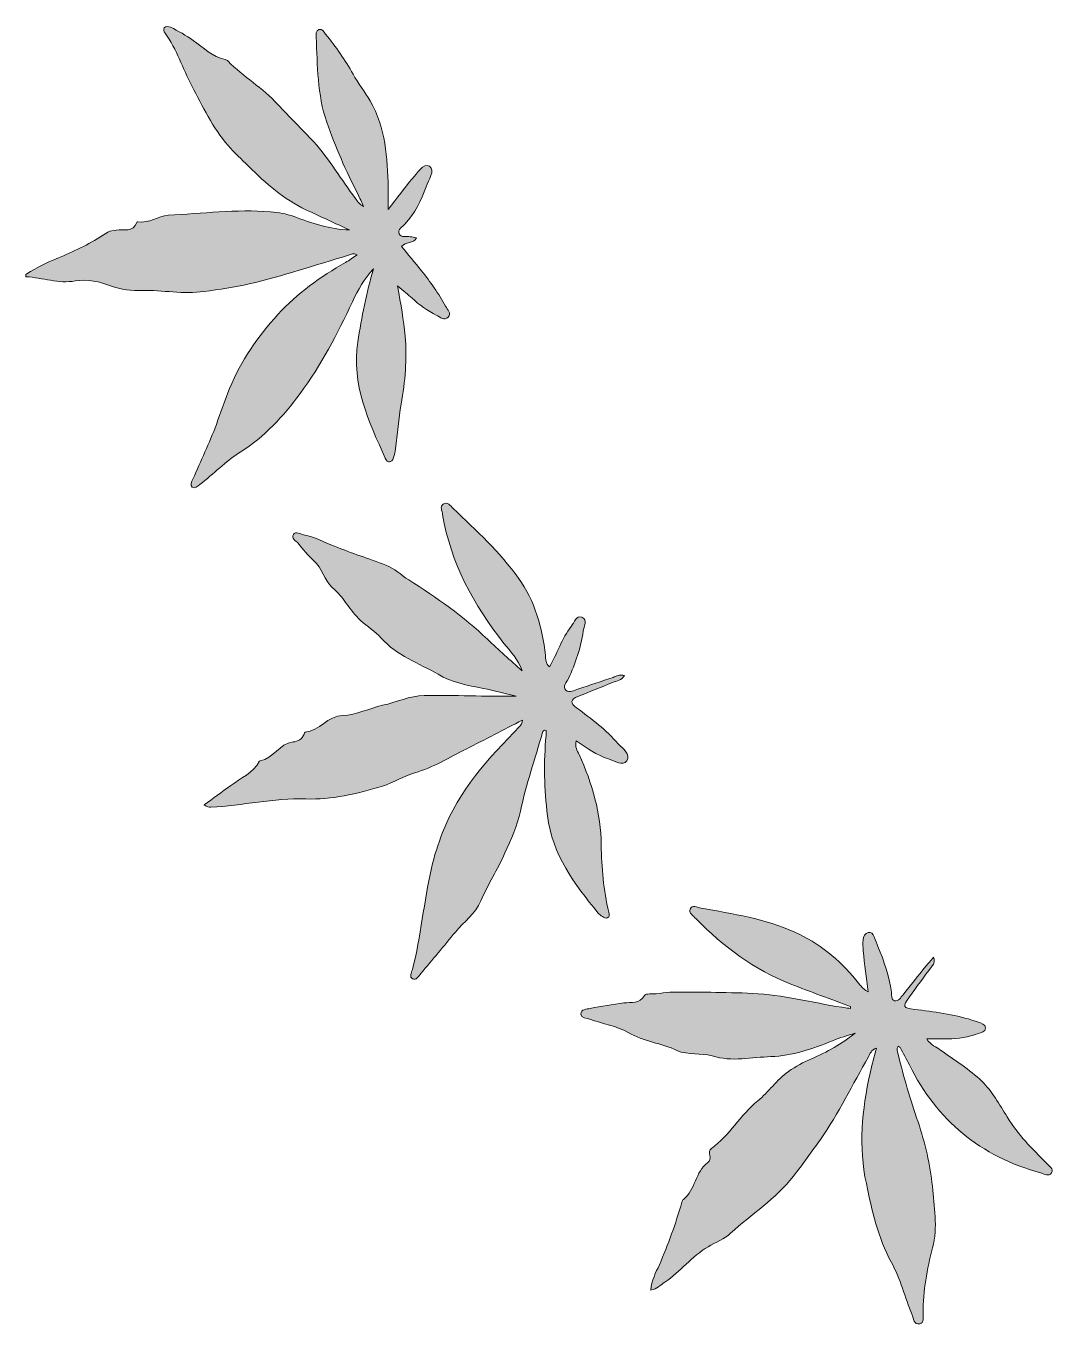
# Model space of a CAD drawing. Extents: x 432 to 1568, y -1563 to -437.
# Drawn here: x 432 to 897, y -1487 to -898 of the extents above; entities that cross this region are included whole.
import ezdxf

# ---------------------------------------------------------------- set-up
doc = ezdxf.new("R2010")
doc.units = 0
doc.header["$MEASUREMENT"] = 0
doc.layers.add('katman 1', color=7, linetype='Continuous')

# ---------------------------------------------------------------- blocks, each defined once
blk = doc.blocks.new('block 2')
at = {"layer": 'katman 1', "true_color": 0x0a9800}
h = blk.add_hatch(color=94, dxfattribs=at)
h.dxf.hatch_style = 2
edge = h.paths.add_edge_path()
edge.add_spline(control_points=[(431.9, -1010.83), (437.17, -1007.24), (443.01, -1004.78), (448.85, -1002.33), (455.88, -999.39), (462.58, -995.84), (468.97, -991.66), (470, -990.98), (471.48, -990.93), (472.78, -990.72), (476.14, -990.19), (480.34, -991.95), (482.12, -987.21), (482.16, -987.09), (482.4, -986.94), (482.53, -986.96), (487.56, -987.79), (491.87, -984.2), (496.24, -983.99), (511.65, -983.26), (527.05, -981.12), (542.56, -982.45), (546.25, -982.77), (549.76, -983.27), (553.25, -984.58), (561.31, -987.6), (569.47, -990.38), (578.41, -990.65), (571.83, -987.6), (565.23, -984.58), (558.66, -981.5), (548.59, -976.77), (540.47, -969.46), (532.63, -961.76), (529.5, -958.68), (526.29, -955.81), (523.37, -952.4), (516.37, -944.22), (511.85, -934.61), (506.99, -925.4), (502.84, -917.54), (500.26, -908.8), (494.86, -901.48), (494.37, -900.81), (493.91, -899.92), (494.49, -899.17), (495.21, -898.26), (496.32, -898.44), (497.25, -898.85), (500.93, -900.45), (504.33, -902.52), (507.61, -904.84), (512.19, -908.09), (516.29, -912.21), (522.06, -913.5), (522.53, -913.6), (523.05, -913.85), (523.38, -914.19), (530.33, -921.34), (539.08, -926.3), (545.94, -933.79), (551.18, -939.51), (556.88, -944.97), (562.17, -950.76), (569.38, -958.64), (574.61, -967.97), (581.07, -976.4), (582.06, -977.7), (582.97, -979.06), (584.71, -979.99), (583.85, -978.11), (583.04, -976.2), (582.1, -974.35), (576.73, -963.8), (571.94, -953.06), (568.06, -941.82), (563.72, -929.22), (563.95, -916.27), (563.23, -903.34), (563.16, -902.08), (563.1, -900.3), (564.48, -899.81), (565.96, -899.29), (566.74, -900.94), (567.54, -901.93), (572.12, -907.67), (576.46, -913.62), (579.95, -920.06), (582.24, -924.29), (585.27, -928), (587.68, -932.15), (594.87, -944.55), (595.51, -957.96), (595.89, -971.57), (595.97, -974.37), (595.9, -977.17), (595.9, -981.36), (600.06, -975.99), (603.19, -971.59), (606.71, -967.53), (608.93, -964.98), (611.88, -960.22), (614.53, -961.81), (617.45, -963.56), (614.07, -968.02), (613, -971.1), (610.86, -977.25), (607.92, -983.04), (603.47, -987.96), (602.32, -989.23), (599.99, -990.29), (600.92, -992.36), (601.8, -994.34), (604.19, -993.38), (605.92, -993.7), (606.71, -993.85), (607.51, -993.97), (608.74, -994.18), (607.14, -997.01), (603.93, -995.91), (601.94, -998.08), (604.89, -1001.7), (607.9, -1005.4), (610.9, -1009.1), (615.02, -1014.15), (618.72, -1019.48), (621.89, -1025.17), (622.74, -1026.7), (624.56, -1028.47), (623.07, -1030.1), (621.34, -1031.99), (619.33, -1030.1), (617.67, -1029.25), (613.65, -1027.2), (609.99, -1024.59), (606.67, -1021.51), (604.88, -1019.86), (602.95, -1018.35), (600.14, -1015.98), (601.61, -1024.4), (602.85, -1031.54), (603.54, -1038.78), (604.53, -1049.14), (603.49, -1059.32), (601.75, -1069.51), (600.6, -1076.23), (600.02, -1083.05), (599.15, -1089.81), (598.99, -1091.12), (598.8, -1092.47), (598.34, -1093.69), (597.36, -1096.27), (595.65, -1096.37), (594.57, -1093.99), (587, -1077.27), (579.21, -1060.66), (582.12, -1041.36), (583.81, -1030.19), (586.07, -1019.19), (589.21, -1008.26), (585.06, -1012.68), (582.15, -1017.78), (579.68, -1023.15), (573, -1037.72), (565.49, -1051.9), (556.01, -1064.76), (548.51, -1074.94), (539.85, -1084.39), (528.92, -1091.26), (522.24, -1095.45), (516.86, -1101.22), (510.6, -1105.92), (509.6, -1106.68), (508.47, -1108.18), (507.18, -1107.19), (505.91, -1106.22), (506.96, -1104.72), (507.47, -1103.53), (511.03, -1095.27), (514.95, -1087.15), (518.08, -1078.74), (520.1, -1073.33), (521.83, -1067.82), (524.04, -1062.46), (529.23, -1049.88), (536.9, -1038.89), (545.93, -1028.97), (554.67, -1019.35), (565.28, -1011.84), (576.57, -1005.36), (578.28, -1004.38), (579.89, -1003.22), (581.82, -1001.97), (580.2, -1000.8), (579.05, -1001.81), (577.97, -1002.12), (562.98, -1006.5), (548.14, -1011.57), (532.95, -1015.06), (526.38, -1016.56), (519.42, -1017.57), (512.62, -1018.51), (503.04, -1019.82), (493.79, -1017.89), (484.41, -1018.04), (480.08, -1018.11), (475.01, -1017.76), (470.15, -1015.92), (465.5, -1014.17), (459.81, -1012.76), (454.2, -1013.75), (446.65, -1015.08), (439.36, -1012.22), (431.9, -1011.83), (431.9, -1011.5), (431.9, -1011.16), (431.9, -1010.83)], knot_values=[0, 0, 0, 0, 1, 1, 1, 2, 2, 2, 3, 3, 3, 4, 4, 4, 5, 5, 5, 6, 6, 6, 7, 7, 7, 8, 8, 8, 9, 9, 9, 10, 10, 10, 11, 11, 11, 12, 12, 12, 13, 13, 13, 14, 14, 14, 15, 15, 15, 16, 16, 16, 17, 17, 17, 18, 18, 18, 19, 19, 19, 20, 20, 20, 21, 21, 21, 22, 22, 22, 23, 23, 23, 24, 24, 24, 25, 25, 25, 26, 26, 26, 27, 27, 27, 28, 28, 28, 29, 29, 29, 30, 30, 30, 31, 31, 31, 32, 32, 32, 33, 33, 33, 34, 34, 34, 35, 35, 35, 36, 36, 36, 37, 37, 37, 38, 38, 38, 39, 39, 39, 40, 40, 40, 41, 41, 41, 42, 42, 42, 43, 43, 43, 44, 44, 44, 45, 45, 45, 46, 46, 46, 47, 47, 47, 48, 48, 48, 49, 49, 49, 50, 50, 50, 51, 51, 51, 52, 52, 52, 53, 53, 53, 54, 54, 54, 55, 55, 55, 56, 56, 56, 57, 57, 57, 58, 58, 58, 59, 59, 59, 60, 60, 60, 61, 61, 61, 62, 62, 62, 63, 63, 63, 64, 64, 64, 65, 65, 65, 66, 66, 66, 67, 67, 67, 68, 68, 68, 69, 69, 69, 70, 70, 70, 71, 71, 71, 72, 72, 72, 72], degree=3, periodic=1)
h = blk.add_hatch(color=94, dxfattribs=at)
h.dxf.hatch_style = 2
edge = h.paths.add_edge_path()
edge.add_spline(control_points=[(656.46, -1190.27), (654.88, -1185.18), (651.3, -1181.72), (648.28, -1177.88), (634.63, -1160.5), (624.13, -1141.65), (620.54, -1119.51), (620.28, -1117.92), (619.18, -1115.85), (620.74, -1114.82), (622.67, -1113.54), (624.11, -1115.6), (625.35, -1116.79), (635.8, -1126.77), (646.52, -1136.6), (654.91, -1148.41), (662.25, -1158.71), (665.69, -1170.72), (667.08, -1183.29), (667.27, -1185.04), (666.98, -1186.97), (668.88, -1188.56), (672.39, -1182.46), (674.52, -1175.72), (678.76, -1170.19), (680.08, -1168.46), (681.02, -1165.02), (683.61, -1166.07), (686.3, -1167.16), (684.44, -1170.25), (684.16, -1172.4), (683.19, -1179.9), (680.61, -1186.92), (677.54, -1193.8), (676.79, -1195.46), (674.53, -1197.36), (676.35, -1199.09), (677.88, -1200.55), (680.16, -1199.14), (682.03, -1198.53), (687.25, -1196.82), (692.44, -1195.01), (697.66, -1193.28), (699.19, -1192.77), (700.68, -1191.9), (702.83, -1192.39), (701.62, -1194.72), (699.32, -1194.84), (697.5, -1195.59), (692.28, -1197.77), (687.01, -1199.85), (681.75, -1201.94), (678.29, -1203.32), (678.22, -1204.95), (681.16, -1207.11), (687.88, -1212.05), (694.59, -1217.04), (700.04, -1223.4), (701.95, -1225.63), (705.97, -1228.14), (703.92, -1231.11), (702.16, -1233.64), (698.4, -1231.08), (695.61, -1230.23), (690.32, -1228.62), (685.89, -1225.31), (680.94, -1222.08), (680.33, -1224.79), (681.49, -1226.49), (682.27, -1228.19), (688.24, -1241.2), (692.21, -1255.05), (692.34, -1269.13), (692.43, -1279.58), (693.43, -1289.6), (695.7, -1299.65), (695.91, -1300.59), (696.26, -1301.82), (695.09, -1302.24), (694.49, -1302.46), (693.53, -1301.96), (692.84, -1301.58), (692.12, -1301.19), (691.42, -1300.65), (690.91, -1300.02), (680.21, -1286.94), (670.12, -1273.54), (667.98, -1256), (666.5, -1243.89), (666.26, -1231.76), (667.35, -1219.61), (667.42, -1218.82), (667.36, -1218.01), (667.36, -1217.29), (666.14, -1216.96), (665.89, -1217.74), (665.73, -1218.3), (662.34, -1230.14), (658.36, -1241.8), (655.76, -1253.88), (654.34, -1260.48), (651.53, -1266.63), (648.72, -1272.84), (645.36, -1280.25), (641.06, -1287.13), (637.85, -1294.54), (635.3, -1300.42), (630.12, -1303.97), (626.31, -1308.64), (621.17, -1314.93), (615.85, -1321.12), (610.7, -1327.44), (609.72, -1328.64), (608.62, -1330.77), (606.82, -1329.81), (605.31, -1329.01), (606.47, -1327.01), (606.82, -1325.68), (610.76, -1310.54), (612.01, -1294.89), (615.45, -1279.68), (616.67, -1274.26), (618.5, -1268.86), (620.51, -1263.56), (627.79, -1244.35), (641.39, -1229.87), (655.34, -1215.6), (656.01, -1214.91), (656.57, -1214.11), (656.67, -1212.62), (648.18, -1217), (639.73, -1221.45), (631.19, -1225.74), (623.56, -1229.58), (616.3, -1234.12), (607.91, -1236.53), (602.91, -1237.96), (598.45, -1240.94), (593.28, -1242.56), (581.91, -1246.14), (570, -1248.73), (558.61, -1248.35), (543.9, -1247.84), (529.94, -1251.46), (515.56, -1252.06), (514.75, -1252.1), (513.94, -1252.07), (512.54, -1251.06), (516.59, -1248.12), (520.68, -1245.23), (524.68, -1242.22), (529.15, -1238.84), (534.67, -1236.7), (537.54, -1231.41), (537.61, -1231.27), (537.75, -1231.08), (537.88, -1231.06), (543.86, -1230.02), (546.56, -1223.29), (552.79, -1222.55), (554.91, -1222.3), (557.03, -1221.44), (557.79, -1218.97), (557.88, -1218.66), (558.1, -1218.18), (558.31, -1218.15), (564.77, -1217.44), (568.49, -1210.81), (575.28, -1210.55), (581.57, -1210.3), (587.31, -1207.33), (593.37, -1205.95), (599.64, -1204.52), (605.55, -1201.7), (612.18, -1201.54), (626.01, -1201.21), (639.8, -1202.12), (653.81, -1201.78), (648.84, -1200.6), (643.91, -1199.26), (638.91, -1198.28), (631.84, -1196.9), (624.55, -1195.48), (618.47, -1191.91), (609.73, -1186.78), (599.74, -1183.5), (592.75, -1175.51), (590.06, -1172.44), (586.43, -1170.31), (583.39, -1167.52), (578.44, -1162.99), (575.72, -1156.83), (570.54, -1152.52), (566.81, -1149.42), (566.08, -1143.74), (562.12, -1140.36), (559.49, -1138.1), (557.36, -1135.24), (555.1, -1132.57), (554.1, -1131.38), (551.82, -1130.28), (552.94, -1128.58), (553.94, -1127.04), (556.07, -1128.35), (557.61, -1128.67), (562.54, -1129.69), (566.98, -1132.05), (571.61, -1133.92), (579.24, -1137.01), (587.11, -1139.5), (594.8, -1142.45), (598.67, -1143.94), (601.7, -1146.96), (605.18, -1149.16), (617.77, -1157.11), (630, -1165.66), (640.81, -1176.04), (645.89, -1180.92), (651.23, -1185.54), (656.46, -1190.27)], knot_values=[0, 0, 0, 0, 1, 1, 1, 2, 2, 2, 3, 3, 3, 4, 4, 4, 5, 5, 5, 6, 6, 6, 7, 7, 7, 8, 8, 8, 9, 9, 9, 10, 10, 10, 11, 11, 11, 12, 12, 12, 13, 13, 13, 14, 14, 14, 15, 15, 15, 16, 16, 16, 17, 17, 17, 18, 18, 18, 19, 19, 19, 20, 20, 20, 21, 21, 21, 22, 22, 22, 23, 23, 23, 24, 24, 24, 25, 25, 25, 26, 26, 26, 27, 27, 27, 28, 28, 28, 29, 29, 29, 30, 30, 30, 31, 31, 31, 32, 32, 32, 33, 33, 33, 34, 34, 34, 35, 35, 35, 36, 36, 36, 37, 37, 37, 38, 38, 38, 39, 39, 39, 40, 40, 40, 41, 41, 41, 42, 42, 42, 43, 43, 43, 44, 44, 44, 45, 45, 45, 46, 46, 46, 47, 47, 47, 48, 48, 48, 49, 49, 49, 50, 50, 50, 51, 51, 51, 52, 52, 52, 53, 53, 53, 54, 54, 54, 55, 55, 55, 56, 56, 56, 57, 57, 57, 58, 58, 58, 59, 59, 59, 60, 60, 60, 61, 61, 61, 62, 62, 62, 63, 63, 63, 64, 64, 64, 65, 65, 65, 66, 66, 66, 67, 67, 67, 68, 68, 68, 69, 69, 69, 70, 70, 70, 71, 71, 71, 72, 72, 72, 73, 73, 73, 73], degree=3, periodic=1)
h = blk.add_hatch(color=94, dxfattribs=at)
h.dxf.hatch_style = 2
edge = h.paths.add_edge_path()
edge.add_spline(control_points=[(805.21, -1342.38), (796.18, -1339), (787.1, -1335.76), (778.14, -1332.21), (761.59, -1325.66), (747.6, -1315.33), (735.28, -1302.62), (734.05, -1301.35), (731.82, -1299.98), (732.58, -1298.22), (733.47, -1296.15), (735.9, -1297.53), (737.51, -1297.82), (751.93, -1300.38), (766.53, -1302.63), (779.97, -1308.66), (790.83, -1313.54), (800.01, -1321.04), (807.64, -1330.3), (809.19, -1332.18), (810.46, -1334.39), (813.13, -1335.66), (812.36, -1329.31), (811.41, -1323.27), (810.99, -1317.2), (810.79, -1314.22), (810.08, -1309.63), (813.21, -1308.84), (815.82, -1308.18), (816.49, -1312.79), (817.59, -1315.26), (820.51, -1321.82), (822.52, -1328.69), (823.71, -1335.8), (823.94, -1337.17), (823.41, -1339.31), (825.12, -1339.74), (826.92, -1340.19), (827.95, -1338.26), (828.97, -1337.03), (832.46, -1332.79), (835.84, -1328.45), (839.28, -1324.16), (840.3, -1322.89), (841.38, -1321.67), (842.78, -1320), (843.73, -1322.48), (842.56, -1323.38), (841.86, -1324.34), (838.55, -1328.94), (835.11, -1333.44), (831.83, -1338.06), (828.63, -1342.55), (828.88, -1342.98), (834.2, -1343.66), (842.95, -1344.79), (851.72, -1345.84), (860.18, -1348.51), (861.13, -1348.82), (862.13, -1349.03), (863.03, -1349.43), (864.35, -1350.02), (866.28, -1350.28), (866.28, -1352.08), (866.28, -1353.91), (864.35, -1354.2), (863, -1354.66), (858.57, -1356.18), (854, -1357.06), (849.29, -1357.06), (846.34, -1357.06), (843.4, -1357.06), (839.67, -1357.06), (841.54, -1359.98), (844.06, -1360.65), (845.95, -1362.07), (852.21, -1366.75), (859.1, -1370.78), (864.63, -1376.2), (869.29, -1380.76), (872.63, -1386.77), (876.12, -1392.41), (881, -1400.3), (887.38, -1406.82), (893.85, -1413.32), (895.08, -1414.54), (897.32, -1415.95), (896.19, -1417.78), (895.06, -1419.61), (892.79, -1418.13), (891.15, -1417.68), (864.09, -1410.26), (844.25, -1394.04), (831.84, -1368.81), (830.52, -1366.12), (829.05, -1363.5), (827.61, -1360.87), (827.48, -1360.63), (827.11, -1360.51), (826.8, -1360.3), (825.62, -1361.54), (826.55, -1362.77), (826.81, -1363.95), (829.14, -1374.37), (832.39, -1384.53), (835.76, -1394.64), (838.93, -1404.16), (841.35, -1414.1), (842.24, -1423.8), (843.07, -1432.84), (844.79, -1442.22), (842.33, -1451.72), (839.86, -1461.3), (837.93, -1471.18), (838.11, -1481.26), (838.15, -1483.06), (838.44, -1485.7), (836.5, -1486.1), (833.97, -1486.64), (833.71, -1483.71), (833.03, -1481.99), (829.9, -1474.1), (827.73, -1465.71), (823.71, -1458.33), (817.57, -1447.04), (814.96, -1434.83), (812.35, -1422.6), (808.77, -1405.86), (810.36, -1389.15), (814.05, -1372.6), (814.87, -1368.91), (815.88, -1365.27), (816.9, -1361.19), (814.49, -1362.05), (814.08, -1363.8), (813.3, -1365.16), (806.14, -1377.68), (799.75, -1390.74), (791.58, -1402.56), (787.72, -1408.14), (783.57, -1413.8), (779.31, -1419.23), (771.24, -1429.52), (760.35, -1436.47), (750.91, -1445.1), (748.1, -1447.67), (744.1, -1449.19), (740.73, -1451.17), (733.25, -1455.57), (728.19, -1462.55), (721.14, -1467.22), (719.24, -1468.48), (717.64, -1470.24), (714.84, -1470.84), (715.06, -1466.37), (717.06, -1462.88), (718.64, -1459.35), (722.75, -1450.15), (725.96, -1440.66), (728.86, -1431.04), (729, -1430.57), (729.17, -1429.99), (729.52, -1429.72), (735.1, -1425.44), (734.81, -1417.26), (740.57, -1413.08), (741.56, -1412.36), (741.76, -1411.1), (741.54, -1409.88), (741.32, -1408.69), (741.16, -1407.42), (742.23, -1406.64), (750.41, -1400.66), (755.36, -1391.59), (763.21, -1385.13), (768.09, -1381.13), (771.71, -1375.61), (777.1, -1371.78), (780.43, -1369.41), (783.89, -1367.66), (787.52, -1366.09), (794.55, -1363.05), (801.14, -1359.28), (807.27, -1354.42), (803.87, -1355.56), (800.4, -1356.51), (797.1, -1357.86), (788.1, -1361.56), (778.69, -1364.7), (769.17, -1365.05), (760.41, -1365.37), (751.55, -1367.54), (742.52, -1364.75), (737.56, -1363.21), (731.8, -1364.62), (726.63, -1362.26), (719.5, -1359), (711.56, -1358.18), (704.54, -1354.19), (699.29, -1351.22), (692.98, -1350.13), (687.15, -1348.15), (685.64, -1347.64), (683.19, -1347.67), (683.15, -1345.84), (683.1, -1343.55), (685.74, -1343.58), (687.38, -1343.26), (692.43, -1342.25), (697.52, -1341.38), (702.63, -1340.74), (706, -1340.31), (709.72, -1341.26), (711.86, -1337.36), (712.13, -1336.86), (713.36, -1336.69), (714.14, -1336.7), (718.3, -1336.78), (722.53, -1335.67), (726.43, -1335.82), (732.33, -1336.05), (738.27, -1335.72), (744.17, -1335.96), (750.54, -1336.21), (756.94, -1336.14), (763.35, -1336.56), (777.03, -1337.48), (790.22, -1341.15), (803.71, -1343.13), (804.18, -1343.2), (804.65, -1343.2), (805.13, -1343.24), (805.15, -1342.95), (805.18, -1342.67), (805.21, -1342.38)], knot_values=[0, 0, 0, 0, 1, 1, 1, 2, 2, 2, 3, 3, 3, 4, 4, 4, 5, 5, 5, 6, 6, 6, 7, 7, 7, 8, 8, 8, 9, 9, 9, 10, 10, 10, 11, 11, 11, 12, 12, 12, 13, 13, 13, 14, 14, 14, 15, 15, 15, 16, 16, 16, 17, 17, 17, 18, 18, 18, 19, 19, 19, 20, 20, 20, 21, 21, 21, 22, 22, 22, 23, 23, 23, 24, 24, 24, 25, 25, 25, 26, 26, 26, 27, 27, 27, 28, 28, 28, 29, 29, 29, 30, 30, 30, 31, 31, 31, 32, 32, 32, 33, 33, 33, 34, 34, 34, 35, 35, 35, 36, 36, 36, 37, 37, 37, 38, 38, 38, 39, 39, 39, 40, 40, 40, 41, 41, 41, 42, 42, 42, 43, 43, 43, 44, 44, 44, 45, 45, 45, 46, 46, 46, 47, 47, 47, 48, 48, 48, 49, 49, 49, 50, 50, 50, 51, 51, 51, 52, 52, 52, 53, 53, 53, 54, 54, 54, 55, 55, 55, 56, 56, 56, 57, 57, 57, 58, 58, 58, 59, 59, 59, 60, 60, 60, 61, 61, 61, 62, 62, 62, 63, 63, 63, 64, 64, 64, 65, 65, 65, 66, 66, 66, 67, 67, 67, 68, 68, 68, 69, 69, 69, 70, 70, 70, 71, 71, 71, 72, 72, 72, 73, 73, 73, 74, 74, 74, 75, 75, 75, 76, 76, 76, 77, 77, 77, 78, 78, 78, 78], degree=3, periodic=1)
at = {"layer": 'katman 1', "lineweight": 0}
for points, knots in [([(431.9, -1010.83), (437.17, -1007.24), (443.01, -1004.78), (448.85, -1002.33), (455.88, -999.39), (462.58, -995.84), (468.97, -991.66), (470, -990.98), (471.48, -990.93), (472.78, -990.72), (476.14, -990.19), (480.34, -991.95), (482.12, -987.21), (482.16, -987.09), (482.4, -986.94), (482.53, -986.96), (487.56, -987.79), (491.87, -984.2), (496.24, -983.99), (511.65, -983.26), (527.05, -981.12), (542.56, -982.45), (546.25, -982.77), (549.76, -983.27), (553.25, -984.58), (561.31, -987.6), (569.47, -990.38), (578.41, -990.65), (571.83, -987.6), (565.23, -984.58), (558.66, -981.5), (548.59, -976.77), (540.47, -969.46), (532.63, -961.76), (529.5, -958.68), (526.29, -955.81), (523.37, -952.4), (516.37, -944.22), (511.85, -934.61), (506.99, -925.4), (502.84, -917.54), (500.26, -908.8), (494.86, -901.48), (494.37, -900.81), (493.91, -899.92), (494.49, -899.17), (495.21, -898.26), (496.32, -898.44), (497.25, -898.85), (500.93, -900.45), (504.33, -902.52), (507.61, -904.84), (512.19, -908.09), (516.29, -912.21), (522.06, -913.5), (522.53, -913.6), (523.05, -913.85), (523.38, -914.19), (530.33, -921.34), (539.08, -926.3), (545.94, -933.79), (551.18, -939.51), (556.88, -944.97), (562.17, -950.76), (569.38, -958.64), (574.61, -967.97), (581.07, -976.4), (582.06, -977.7), (582.97, -979.06), (584.71, -979.99), (583.85, -978.11), (583.04, -976.2), (582.1, -974.35), (576.73, -963.8), (571.94, -953.06), (568.06, -941.82), (563.72, -929.22), (563.95, -916.27), (563.23, -903.34), (563.16, -902.08), (563.1, -900.3), (564.48, -899.81), (565.96, -899.29), (566.74, -900.94), (567.54, -901.93), (572.12, -907.67), (576.46, -913.62), (579.95, -920.06), (582.24, -924.29), (585.27, -928), (587.68, -932.15), (594.87, -944.55), (595.51, -957.96), (595.89, -971.57), (595.97, -974.37), (595.9, -977.17), (595.9, -981.36), (600.06, -975.99), (603.19, -971.59), (606.71, -967.53), (608.93, -964.98), (611.88, -960.22), (614.53, -961.81), (617.45, -963.56), (614.07, -968.02), (613, -971.1), (610.86, -977.25), (607.92, -983.04), (603.47, -987.96), (602.32, -989.23), (599.99, -990.29), (600.92, -992.36), (601.8, -994.34), (604.19, -993.38), (605.92, -993.7), (606.71, -993.85), (607.51, -993.97), (608.74, -994.18), (607.14, -997.01), (603.93, -995.91), (601.94, -998.08), (604.89, -1001.7), (607.9, -1005.4), (610.9, -1009.1), (615.02, -1014.15), (618.72, -1019.48), (621.89, -1025.17), (622.74, -1026.7), (624.56, -1028.47), (623.07, -1030.1), (621.34, -1031.99), (619.33, -1030.1), (617.67, -1029.25), (613.65, -1027.2), (609.99, -1024.59), (606.67, -1021.51), (604.88, -1019.86), (602.95, -1018.35), (600.14, -1015.98), (601.61, -1024.4), (602.85, -1031.54), (603.54, -1038.78), (604.53, -1049.14), (603.49, -1059.32), (601.75, -1069.51), (600.6, -1076.23), (600.02, -1083.05), (599.15, -1089.81), (598.99, -1091.12), (598.8, -1092.47), (598.34, -1093.69), (597.36, -1096.27), (595.65, -1096.37), (594.57, -1093.99), (587, -1077.27), (579.21, -1060.66), (582.12, -1041.36), (583.81, -1030.19), (586.07, -1019.19), (589.21, -1008.26), (585.06, -1012.68), (582.15, -1017.78), (579.68, -1023.15), (573, -1037.72), (565.49, -1051.9), (556.01, -1064.76), (548.51, -1074.94), (539.85, -1084.39), (528.92, -1091.26), (522.24, -1095.45), (516.86, -1101.22), (510.6, -1105.92), (509.6, -1106.68), (508.47, -1108.18), (507.18, -1107.19), (505.91, -1106.22), (506.96, -1104.72), (507.47, -1103.53), (511.03, -1095.27), (514.95, -1087.15), (518.08, -1078.74), (520.1, -1073.33), (521.83, -1067.82), (524.04, -1062.46), (529.23, -1049.88), (536.9, -1038.89), (545.93, -1028.97), (554.67, -1019.35), (565.28, -1011.84), (576.57, -1005.36), (578.28, -1004.38), (579.89, -1003.22), (581.82, -1001.97), (580.2, -1000.8), (579.05, -1001.81), (577.97, -1002.12), (562.98, -1006.5), (548.14, -1011.57), (532.95, -1015.06), (526.38, -1016.56), (519.42, -1017.57), (512.62, -1018.51), (503.04, -1019.82), (493.79, -1017.89), (484.41, -1018.04), (480.08, -1018.11), (475.01, -1017.76), (470.15, -1015.92), (465.5, -1014.17), (459.81, -1012.76), (454.2, -1013.75), (446.65, -1015.08), (439.36, -1012.22), (431.9, -1011.83), (431.9, -1011.5), (431.9, -1011.16), (431.9, -1010.83)], [0, 0, 0, 0, 1, 1, 1, 2, 2, 2, 3, 3, 3, 4, 4, 4, 5, 5, 5, 6, 6, 6, 7, 7, 7, 8, 8, 8, 9, 9, 9, 10, 10, 10, 11, 11, 11, 12, 12, 12, 13, 13, 13, 14, 14, 14, 15, 15, 15, 16, 16, 16, 17, 17, 17, 18, 18, 18, 19, 19, 19, 20, 20, 20, 21, 21, 21, 22, 22, 22, 23, 23, 23, 24, 24, 24, 25, 25, 25, 26, 26, 26, 27, 27, 27, 28, 28, 28, 29, 29, 29, 30, 30, 30, 31, 31, 31, 32, 32, 32, 33, 33, 33, 34, 34, 34, 35, 35, 35, 36, 36, 36, 37, 37, 37, 38, 38, 38, 39, 39, 39, 40, 40, 40, 41, 41, 41, 42, 42, 42, 43, 43, 43, 44, 44, 44, 45, 45, 45, 46, 46, 46, 47, 47, 47, 48, 48, 48, 49, 49, 49, 50, 50, 50, 51, 51, 51, 52, 52, 52, 53, 53, 53, 54, 54, 54, 55, 55, 55, 56, 56, 56, 57, 57, 57, 58, 58, 58, 59, 59, 59, 60, 60, 60, 61, 61, 61, 62, 62, 62, 63, 63, 63, 64, 64, 64, 65, 65, 65, 66, 66, 66, 67, 67, 67, 68, 68, 68, 69, 69, 69, 70, 70, 70, 71, 71, 71, 72, 72, 72, 72]), ([(656.46, -1190.27), (654.88, -1185.18), (651.3, -1181.72), (648.28, -1177.88), (634.63, -1160.5), (624.13, -1141.65), (620.54, -1119.51), (620.28, -1117.92), (619.18, -1115.85), (620.74, -1114.82), (622.67, -1113.54), (624.11, -1115.6), (625.35, -1116.79), (635.8, -1126.77), (646.52, -1136.6), (654.91, -1148.41), (662.25, -1158.71), (665.69, -1170.72), (667.08, -1183.29), (667.27, -1185.04), (666.98, -1186.97), (668.88, -1188.56), (672.39, -1182.46), (674.52, -1175.72), (678.76, -1170.19), (680.08, -1168.46), (681.02, -1165.02), (683.61, -1166.07), (686.3, -1167.16), (684.44, -1170.25), (684.16, -1172.4), (683.19, -1179.9), (680.61, -1186.92), (677.54, -1193.8), (676.79, -1195.46), (674.53, -1197.36), (676.35, -1199.09), (677.88, -1200.55), (680.16, -1199.14), (682.03, -1198.53), (687.25, -1196.82), (692.44, -1195.01), (697.66, -1193.28), (699.19, -1192.77), (700.68, -1191.9), (702.83, -1192.39), (701.62, -1194.72), (699.32, -1194.84), (697.5, -1195.59), (692.28, -1197.77), (687.01, -1199.85), (681.75, -1201.94), (678.29, -1203.32), (678.22, -1204.95), (681.16, -1207.11), (687.88, -1212.05), (694.59, -1217.04), (700.04, -1223.4), (701.95, -1225.63), (705.97, -1228.14), (703.92, -1231.11), (702.16, -1233.64), (698.4, -1231.08), (695.61, -1230.23), (690.32, -1228.62), (685.89, -1225.31), (680.94, -1222.08), (680.33, -1224.79), (681.49, -1226.49), (682.27, -1228.19), (688.24, -1241.2), (692.21, -1255.05), (692.34, -1269.13), (692.43, -1279.58), (693.43, -1289.6), (695.7, -1299.65), (695.91, -1300.59), (696.26, -1301.82), (695.09, -1302.24), (694.49, -1302.46), (693.53, -1301.96), (692.84, -1301.58), (692.12, -1301.19), (691.42, -1300.65), (690.91, -1300.02), (680.21, -1286.94), (670.12, -1273.54), (667.98, -1256), (666.5, -1243.89), (666.26, -1231.76), (667.35, -1219.61), (667.42, -1218.82), (667.36, -1218.01), (667.36, -1217.29), (666.14, -1216.96), (665.89, -1217.74), (665.73, -1218.3), (662.34, -1230.14), (658.36, -1241.8), (655.76, -1253.88), (654.34, -1260.48), (651.53, -1266.63), (648.72, -1272.84), (645.36, -1280.25), (641.06, -1287.13), (637.85, -1294.54), (635.3, -1300.42), (630.12, -1303.97), (626.31, -1308.64), (621.17, -1314.93), (615.85, -1321.12), (610.7, -1327.44), (609.72, -1328.64), (608.62, -1330.77), (606.82, -1329.81), (605.31, -1329.01), (606.47, -1327.01), (606.82, -1325.68), (610.76, -1310.54), (612.01, -1294.89), (615.45, -1279.68), (616.67, -1274.26), (618.5, -1268.86), (620.51, -1263.56), (627.79, -1244.35), (641.39, -1229.87), (655.34, -1215.6), (656.01, -1214.91), (656.57, -1214.11), (656.67, -1212.62), (648.18, -1217), (639.73, -1221.45), (631.19, -1225.74), (623.56, -1229.58), (616.3, -1234.12), (607.91, -1236.53), (602.91, -1237.96), (598.45, -1240.94), (593.28, -1242.56), (581.91, -1246.14), (570, -1248.73), (558.61, -1248.35), (543.9, -1247.84), (529.94, -1251.46), (515.56, -1252.06), (514.75, -1252.1), (513.94, -1252.07), (512.54, -1251.06), (516.59, -1248.12), (520.68, -1245.23), (524.68, -1242.22), (529.15, -1238.84), (534.67, -1236.7), (537.54, -1231.41), (537.61, -1231.27), (537.75, -1231.08), (537.88, -1231.06), (543.86, -1230.02), (546.56, -1223.29), (552.79, -1222.55), (554.91, -1222.3), (557.03, -1221.44), (557.79, -1218.97), (557.88, -1218.66), (558.1, -1218.18), (558.31, -1218.15), (564.77, -1217.44), (568.49, -1210.81), (575.28, -1210.55), (581.57, -1210.3), (587.31, -1207.33), (593.37, -1205.95), (599.64, -1204.52), (605.55, -1201.7), (612.18, -1201.54), (626.01, -1201.21), (639.8, -1202.12), (653.81, -1201.78), (648.84, -1200.6), (643.91, -1199.26), (638.91, -1198.28), (631.84, -1196.9), (624.55, -1195.48), (618.47, -1191.91), (609.73, -1186.78), (599.74, -1183.5), (592.75, -1175.51), (590.06, -1172.44), (586.43, -1170.31), (583.39, -1167.52), (578.44, -1162.99), (575.72, -1156.83), (570.54, -1152.52), (566.81, -1149.42), (566.08, -1143.74), (562.12, -1140.36), (559.49, -1138.1), (557.36, -1135.24), (555.1, -1132.57), (554.1, -1131.38), (551.82, -1130.28), (552.94, -1128.58), (553.94, -1127.04), (556.07, -1128.35), (557.61, -1128.67), (562.54, -1129.69), (566.98, -1132.05), (571.61, -1133.92), (579.24, -1137.01), (587.11, -1139.5), (594.8, -1142.45), (598.67, -1143.94), (601.7, -1146.96), (605.18, -1149.16), (617.77, -1157.11), (630, -1165.66), (640.81, -1176.04), (645.89, -1180.92), (651.23, -1185.54), (656.46, -1190.27)], [0, 0, 0, 0, 1, 1, 1, 2, 2, 2, 3, 3, 3, 4, 4, 4, 5, 5, 5, 6, 6, 6, 7, 7, 7, 8, 8, 8, 9, 9, 9, 10, 10, 10, 11, 11, 11, 12, 12, 12, 13, 13, 13, 14, 14, 14, 15, 15, 15, 16, 16, 16, 17, 17, 17, 18, 18, 18, 19, 19, 19, 20, 20, 20, 21, 21, 21, 22, 22, 22, 23, 23, 23, 24, 24, 24, 25, 25, 25, 26, 26, 26, 27, 27, 27, 28, 28, 28, 29, 29, 29, 30, 30, 30, 31, 31, 31, 32, 32, 32, 33, 33, 33, 34, 34, 34, 35, 35, 35, 36, 36, 36, 37, 37, 37, 38, 38, 38, 39, 39, 39, 40, 40, 40, 41, 41, 41, 42, 42, 42, 43, 43, 43, 44, 44, 44, 45, 45, 45, 46, 46, 46, 47, 47, 47, 48, 48, 48, 49, 49, 49, 50, 50, 50, 51, 51, 51, 52, 52, 52, 53, 53, 53, 54, 54, 54, 55, 55, 55, 56, 56, 56, 57, 57, 57, 58, 58, 58, 59, 59, 59, 60, 60, 60, 61, 61, 61, 62, 62, 62, 63, 63, 63, 64, 64, 64, 65, 65, 65, 66, 66, 66, 67, 67, 67, 68, 68, 68, 69, 69, 69, 70, 70, 70, 71, 71, 71, 72, 72, 72, 73, 73, 73, 73]), ([(805.21, -1342.38), (796.18, -1339), (787.1, -1335.76), (778.14, -1332.21), (761.59, -1325.66), (747.6, -1315.33), (735.28, -1302.62), (734.05, -1301.35), (731.82, -1299.98), (732.58, -1298.22), (733.47, -1296.15), (735.9, -1297.53), (737.51, -1297.82), (751.93, -1300.38), (766.53, -1302.63), (779.97, -1308.66), (790.83, -1313.54), (800.01, -1321.04), (807.64, -1330.3), (809.19, -1332.18), (810.46, -1334.39), (813.13, -1335.66), (812.36, -1329.31), (811.41, -1323.27), (810.99, -1317.2), (810.79, -1314.22), (810.08, -1309.63), (813.21, -1308.84), (815.82, -1308.18), (816.49, -1312.79), (817.59, -1315.26), (820.51, -1321.82), (822.52, -1328.69), (823.71, -1335.8), (823.94, -1337.17), (823.41, -1339.31), (825.12, -1339.74), (826.92, -1340.19), (827.95, -1338.26), (828.97, -1337.03), (832.46, -1332.79), (835.84, -1328.45), (839.28, -1324.16), (840.3, -1322.89), (841.38, -1321.67), (842.78, -1320), (843.73, -1322.48), (842.56, -1323.38), (841.86, -1324.34), (838.55, -1328.94), (835.11, -1333.44), (831.83, -1338.06), (828.63, -1342.55), (828.88, -1342.98), (834.2, -1343.66), (842.95, -1344.79), (851.72, -1345.84), (860.18, -1348.51), (861.13, -1348.82), (862.13, -1349.03), (863.03, -1349.43), (864.35, -1350.02), (866.28, -1350.28), (866.28, -1352.08), (866.28, -1353.91), (864.35, -1354.2), (863, -1354.66), (858.57, -1356.18), (854, -1357.06), (849.29, -1357.06), (846.34, -1357.06), (843.4, -1357.06), (839.67, -1357.06), (841.54, -1359.98), (844.06, -1360.65), (845.95, -1362.07), (852.21, -1366.75), (859.1, -1370.78), (864.63, -1376.2), (869.29, -1380.76), (872.63, -1386.77), (876.12, -1392.41), (881, -1400.3), (887.38, -1406.82), (893.85, -1413.32), (895.08, -1414.54), (897.32, -1415.95), (896.19, -1417.78), (895.06, -1419.61), (892.79, -1418.13), (891.15, -1417.68), (864.09, -1410.26), (844.25, -1394.04), (831.84, -1368.81), (830.52, -1366.12), (829.05, -1363.5), (827.61, -1360.87), (827.48, -1360.63), (827.11, -1360.51), (826.8, -1360.3), (825.62, -1361.54), (826.55, -1362.77), (826.81, -1363.95), (829.14, -1374.37), (832.39, -1384.53), (835.76, -1394.64), (838.93, -1404.16), (841.35, -1414.1), (842.24, -1423.8), (843.07, -1432.84), (844.79, -1442.22), (842.33, -1451.72), (839.86, -1461.3), (837.93, -1471.18), (838.11, -1481.26), (838.15, -1483.06), (838.44, -1485.7), (836.5, -1486.1), (833.97, -1486.64), (833.71, -1483.71), (833.03, -1481.99), (829.9, -1474.1), (827.73, -1465.71), (823.71, -1458.33), (817.57, -1447.04), (814.96, -1434.83), (812.35, -1422.6), (808.77, -1405.86), (810.36, -1389.15), (814.05, -1372.6), (814.87, -1368.91), (815.88, -1365.27), (816.9, -1361.19), (814.49, -1362.05), (814.08, -1363.8), (813.3, -1365.16), (806.14, -1377.68), (799.75, -1390.74), (791.58, -1402.56), (787.72, -1408.14), (783.57, -1413.8), (779.31, -1419.23), (771.24, -1429.52), (760.35, -1436.47), (750.91, -1445.1), (748.1, -1447.67), (744.1, -1449.19), (740.73, -1451.17), (733.25, -1455.57), (728.19, -1462.55), (721.14, -1467.22), (719.24, -1468.48), (717.64, -1470.24), (714.84, -1470.84), (715.06, -1466.37), (717.06, -1462.88), (718.64, -1459.35), (722.75, -1450.15), (725.96, -1440.66), (728.86, -1431.04), (729, -1430.57), (729.17, -1429.99), (729.52, -1429.72), (735.1, -1425.44), (734.81, -1417.26), (740.57, -1413.08), (741.56, -1412.36), (741.76, -1411.1), (741.54, -1409.88), (741.32, -1408.69), (741.16, -1407.42), (742.23, -1406.64), (750.41, -1400.66), (755.36, -1391.59), (763.21, -1385.13), (768.09, -1381.13), (771.71, -1375.61), (777.1, -1371.78), (780.43, -1369.41), (783.89, -1367.66), (787.52, -1366.09), (794.55, -1363.05), (801.14, -1359.28), (807.27, -1354.42), (803.87, -1355.56), (800.4, -1356.51), (797.1, -1357.86), (788.1, -1361.56), (778.69, -1364.7), (769.17, -1365.05), (760.41, -1365.37), (751.55, -1367.54), (742.52, -1364.75), (737.56, -1363.21), (731.8, -1364.62), (726.63, -1362.26), (719.5, -1359), (711.56, -1358.18), (704.54, -1354.19), (699.29, -1351.22), (692.98, -1350.13), (687.15, -1348.15), (685.64, -1347.64), (683.19, -1347.67), (683.15, -1345.84), (683.1, -1343.55), (685.74, -1343.58), (687.38, -1343.26), (692.43, -1342.25), (697.52, -1341.38), (702.63, -1340.74), (706, -1340.31), (709.72, -1341.26), (711.86, -1337.36), (712.13, -1336.86), (713.36, -1336.69), (714.14, -1336.7), (718.3, -1336.78), (722.53, -1335.67), (726.43, -1335.82), (732.33, -1336.05), (738.27, -1335.72), (744.17, -1335.96), (750.54, -1336.21), (756.94, -1336.14), (763.35, -1336.56), (777.03, -1337.48), (790.22, -1341.15), (803.71, -1343.13), (804.18, -1343.2), (804.65, -1343.2), (805.13, -1343.24), (805.15, -1342.95), (805.18, -1342.67), (805.21, -1342.38)], [0, 0, 0, 0, 1, 1, 1, 2, 2, 2, 3, 3, 3, 4, 4, 4, 5, 5, 5, 6, 6, 6, 7, 7, 7, 8, 8, 8, 9, 9, 9, 10, 10, 10, 11, 11, 11, 12, 12, 12, 13, 13, 13, 14, 14, 14, 15, 15, 15, 16, 16, 16, 17, 17, 17, 18, 18, 18, 19, 19, 19, 20, 20, 20, 21, 21, 21, 22, 22, 22, 23, 23, 23, 24, 24, 24, 25, 25, 25, 26, 26, 26, 27, 27, 27, 28, 28, 28, 29, 29, 29, 30, 30, 30, 31, 31, 31, 32, 32, 32, 33, 33, 33, 34, 34, 34, 35, 35, 35, 36, 36, 36, 37, 37, 37, 38, 38, 38, 39, 39, 39, 40, 40, 40, 41, 41, 41, 42, 42, 42, 43, 43, 43, 44, 44, 44, 45, 45, 45, 46, 46, 46, 47, 47, 47, 48, 48, 48, 49, 49, 49, 50, 50, 50, 51, 51, 51, 52, 52, 52, 53, 53, 53, 54, 54, 54, 55, 55, 55, 56, 56, 56, 57, 57, 57, 58, 58, 58, 59, 59, 59, 60, 60, 60, 61, 61, 61, 62, 62, 62, 63, 63, 63, 64, 64, 64, 65, 65, 65, 66, 66, 66, 67, 67, 67, 68, 68, 68, 69, 69, 69, 70, 70, 70, 71, 71, 71, 72, 72, 72, 73, 73, 73, 74, 74, 74, 75, 75, 75, 76, 76, 76, 77, 77, 77, 78, 78, 78, 78])]:
    blk.add_open_spline(points, degree=3, knots=knots, dxfattribs=at)

msp = doc.modelspace()

# ---------------------------------------------------------------- block references
at = {"layer": 'katman 1'}
msp.add_blockref('block 2', (0, 0), dxfattribs=at)

doc.saveas('drawing.dxf')
